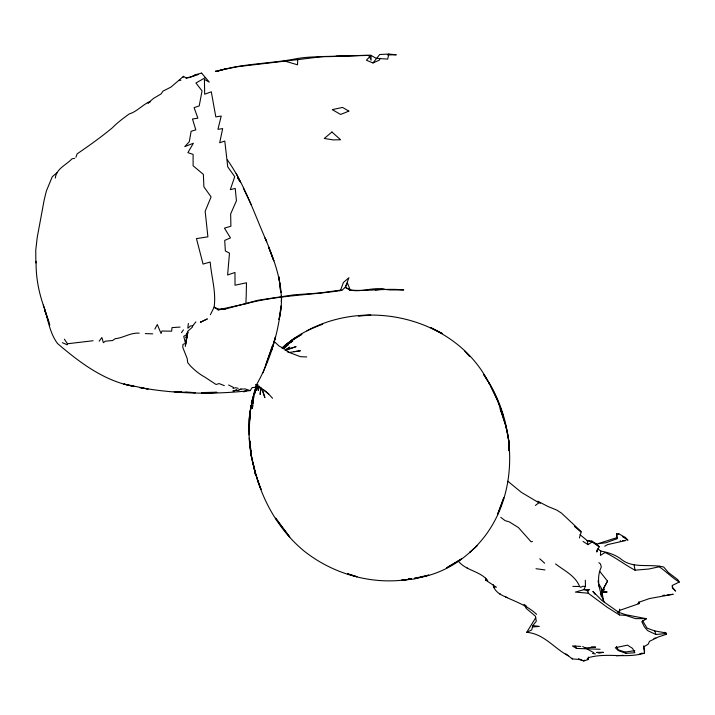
<?xml version="1.0" encoding="UTF-8"?>
<svg xmlns="http://www.w3.org/2000/svg" width="715" height="715" viewBox="0 0 715 715"><rect width="100%" height="100%" fill="white"/><g stroke="black" fill="none" stroke-linecap="round" stroke-linejoin="round"><path stroke-width="1.07" d="M227.397 159.919C244.843 184.622 254.513 214.214 266.695 241.733L265.086 237.988C275.758 263.433 286.286 291.702 279.011 319.551L281.12 305.94C278.162 334.441 269.501 362.675 254.996 387.414L252.207 387.53L250.17 390.605C213.597 394.653 175.97 394.081 139.684 387.521L143.876 388.281M596.811 550.05L596.775 552.025L599.179 546.769L596.096 543.722L591.859 541.085L587.185 540.611L579.963 534.632M281.308 297.601L281.37 295.518M205.419 77.604L195.928 83.003L202.05 90.877L199.208 105.918L194.114 107.625L197.867 118.181L192.478 119.003L195.812 129.862L191.137 131.274L189.278 141.767L184.747 146.638L193.39 143.223L187.875 152.644L193.113 154.395L193.104 165.764L203.373 174.397L203.891 186.847L211.095 196.893L205.16 211.256L207.904 236.844L196.455 238.595L203.051 264.067L210.192 262.048C211.408 277.054 216.323 292.113 214.107 307.2L218.075 309.836L245.889 303.741L246.246 294.643L246.487 282.774L235.02 285.222L234.976 272.469L227.611 274.989L229.488 253.128L225.35 250.974L224.716 240.401L230.462 237.898L224.447 228.148L230.909 226.235L230.641 213.973L236.433 200.79L235.235 188.438L230.302 189.654L234.734 176.685L227.736 166.836L224.787 141.052L219.693 142.768L222.66 128.611L217.95 129.326L221.203 116.062L215.814 116.885L211.291 91.806L204.66 94.219L204.419 79.392L209.272 82.127L201.612 73.082L195.633 74.7L190.136 77.408L186.168 78.024L183.469 76.362L170.948 87.105L163.02 91.109L161.009 93.987L153.528 98.384L148.014 103.157L150.49 101.593M387.387 54.903L396.298 54.805L388.88 54.063L387.673 59.113L376.144 58.29L370.978 55.359L323.01 56.53L297.726 59.649L297.503 64.788L284.972 61.115L237.13 66.736L215.349 71.223L216.484 71.509L225.886 68.685M595.273 594.54L592.869 591.394L601.958 600.529L618.672 612.29L625.723 614.721L646.119 618.645L635.501 618.618L625.759 615.409L619.467 614.954L607.106 607.223L588.213 593.2L575.387 592.091L583.851 589.669L585.469 586.398L585.317 580.169M597.615 548.655L600.672 551.015L600.421 555.457L604.944 552.472C615.606 557.36 624.66 564.734 635.018 570.177L648.961 569.006L659.176 566.772C666.219 571.473 671.948 577.684 679.25 582.073L672.225 585.478L672.413 588.043L675.612 591.091L672.645 587.551L672.386 585.478M281.37 301.766L281.621 297.592M565.833 653.859L572.313 658.935L578.596 659.391L583.86 660.937L587.909 659.632L588.543 657.648C606.785 652.348 626.081 658.756 644.421 653.161L644.59 650.784L643.661 646.941L648.228 644.144L649.443 641.364L658.318 636.967L666.308 634.348L666.255 632.963L654.806 630.952L647.084 628.136L642.553 620.808M619.673 609.126L619.396 611.799L617.59 612.299M260.85 387.977L260.135 394.501L260.895 388.129M252.726 405.423L252.377 408.488L253.78 396.217L252.967 403.376M188.358 323.466L187.795 328.212L190.512 325.924L192.755 325.808L195.892 321.839M187.259 335.237L185.972 342.851L187.276 333.244L185.346 346.221L187.428 333.253M617.188 537.564L597.525 543.82L605.882 542.774L616.991 538.752L616.518 533.917L618.806 533.801L625.062 537.323L627.94 540.174L622.372 536.545M588.338 657.103L587.909 659.632L587.194 659.042M258.982 386.824L258.321 390.462L259.223 386.154M257.82 384.831L256.542 390.372L257.811 385.546M579.382 537.993L581.304 531.656L561.454 513.093L556.708 510.054L547.851 506.452L537.805 501.17M187.16 333.119L185.954 337.909L188.26 332.162M64.35 339.142L67.469 343.763L67.183 344.755L62.366 342.708M254.915 392.043C244.217 423.593 248.874 458.941 261.029 489.4L257.82 480.82M256.783 384.768L251.385 403.153L254.933 389.791L257.096 385.331M55.305 178.062C56.396 168.481 66.2 165.102 72.001 158.784L74.619 158.373M265.766 365.007L272.585 345.595L262.995 372.837M201.442 73.582L201.612 73.082M192.755 325.808L192.237 327.3L187.705 331.277L186.928 334.441L183.746 336.345L185.471 343.352L182.942 344.451L182.799 347.517L187.205 358.564L187.705 362.711L190.923 366.446A229.318 74.047 81.4 0 0 204.419 376.85L216.064 384.491L219.121 383.58L224.322 385.626M257.722 384.768L254.236 394.734L257.623 384.679M257.078 385.403L254.62 392.267L255.764 389.246M75.906 157.282L77.166 153.814C89.259 145.574 101.173 137.074 112.487 127.69C117.492 122.497 123.4 118.216 129.201 113.953C137.396 111.522 142.651 104.408 150.311 101.45M524.881 605.444L526.106 608.304L535.49 616.25L536.277 621.29L532.764 625.562L531.746 629.915L526.732 632.319C543.99 633.705 554.143 648.335 568.291 655.798M225.699 308.907L218.924 309.238L218.075 309.836L225.699 308.907L257.766 300.309L293.785 294.857L319.82 293.016L340.572 290.12L343.432 282.488L348.947 277.706L345.3 287.323L341.761 290.406C309.881 295.224 277.25 295.295 245.889 303.741M380.157 58.398L379.316 60.149L372.971 62.956L366.402 60.23L370.218 56.163M185.471 343.352L186.195 341.868M210.371 314.734L214.107 307.2L218.924 309.238M345.3 287.323L350.261 290.067L345.3 287.323L347.472 283.06L350.261 290.067C368.073 291.479 385.966 288.074 403.716 289.941L389.872 289.924L382.454 289.182L375.348 290.013M154.851 329.106L157.291 324.538L161.063 333.512L161.912 331.036L171.627 331.179L172.002 327.613L180.073 327.077M601.985 594.96L601.807 591.734L607.518 581.116L599.706 571.348M603.049 589.249L607.518 581.116M535.723 617.706L526.732 632.319M603.371 591.135L604.622 589.044M601.538 593.879L602.763 592.047M181.458 332.698L183.424 329.821M372.971 62.956L379.71 54.51L388.88 54.063M99.162 341.198L101.879 337.525L103.38 342.655L105.454 341.162L112.595 340.528L115.088 338.731C123.445 337.909 130.416 332.538 139.237 333.145M477.388 545.625L469.505 552.597C517.866 510.528 520.654 433.764 488.068 381.167M584.504 660.142L583.86 660.937L578.569 658.703M281.88 348.205L286.715 343.727L301.918 334.245L290.817 341.037L294.875 338.141L289.816 341.949M282.774 347.651L285.857 344.827L282.639 347.758M470.425 551.801C455.017 565.914 435.319 575.772 414.432 578.328M283.712 348.643L288.36 344.505L283.328 348.804M57.048 172.708L52.293 176.694L46.35 191.066L44.178 199.968L37.216 237.478L35.75 250.25L35.848 262.995M282.666 347.874L285.875 345.22L282.568 347.874M287.895 343.558C297.833 334.486 310.212 328.9 322.671 324.235M587.873 590.93L589.589 589.535L583.851 589.669L587.873 590.93L588.213 593.2M293.311 339.142L294.419 338.249L285.598 345.122L288.127 343.218M535.41 505.433L538.413 503.146L538.377 502.457L521.405 492.376L507.882 481.284M285.231 350.279L289.843 347.168L285.303 349.876M583.029 541.434L588.034 544.66L592.136 541.97L599.179 546.769L596.096 543.722M604.747 546.242L607.491 544.642L625.902 540.477L622.559 540.558M195.633 74.7L192.827 76.299L186.168 78.024M250.17 390.605L245.2 388.951L241.027 389.076L237.997 390.685L235.932 389.809M245.531 390.873L243.627 391.829L246.595 390.73M616.991 538.752L616.795 534.802L618.806 533.801M306.941 330.759C368.073 297.851 453.81 317.764 487.532 380.317M639.237 654.18L642.177 653.036M285.294 350.359L296.082 346.641L287.823 349.26M193.783 75.996L198.564 74.485M216.484 71.509C242.349 63.269 270.047 63.957 296.502 58.675C313.045 55.725 329.776 57.361 346.346 55.797M532.461 541.443L531.138 541.845L518.447 527.581L509.339 521.905L505.103 520.645L500.777 517.311M428.678 575.155L414.343 578.328M428.723 575.137L414.128 579.025L401.866 580.187L406.022 579.561M236.96 390.041L232.893 391.007L234.824 390.703M238.989 389.559L241.027 389.076M179.027 80.536L180.886 80.25M653.876 638.361L655.789 638.066M182.879 77.148L183.558 77.05L183.469 76.362M288.887 352.504L300.389 350.761L294.106 351.691M408.31 579.257L411.366 578.793M616.375 646.387L618.225 649.855L625.241 652.089L634.759 650.65M616.285 655.798L623.257 655.306M408.104 579.257L411.223 578.793M406.272 579.561L401.866 580.187L410.678 579.052C373.15 585.531 333.351 574.449 303.705 550.729C280.235 531.191 263.906 503.7 255.863 474.313M284.972 61.115L297.726 59.649M662.868 595.407L664.941 595.184M667.015 594.952L673.217 594.272L649.461 598.562L638.781 602.289L639.004 603.666L619.851 610.306L619.396 611.799L618.69 611.209M644.501 618.859L646.369 618.841L641.811 621.639L644.403 626.867L647.629 630.603L655.896 634.509L665.29 633.562L666.308 634.348M67.469 343.763L93.093 340.742M532.827 626.948L539.342 626.412L532.764 625.562M585.201 647.987L595.595 647.129L591.314 646.923M625.982 653.367L634.849 652.724L632.534 648.389L627.529 645.153L615.311 647.701L618.252 650.552L625.982 653.367L625.241 652.089M601.869 592.279L607.151 591.993L602.817 591.957M205.017 392.508L216.654 392.365M205.044 392.544L216.868 392.383M195.249 392.642L183.174 392.195M572.849 586.372L579.615 586.523L580.634 587.31L582.752 586.309L585.469 586.398M185.328 392.178L195.222 392.598M145.297 333.61L152.733 333.86M193.139 392.535L195.231 392.606M679.25 582.073L677.811 579.704L668.284 572.447L663.708 567.04C649.729 563.5 632.668 569.069 620.897 558.996C615.159 554.581 607.714 552.364 600.672 551.015M600.064 649.274L576.513 648.433L572.474 645.985L580.705 646.405M306.726 356.955L300.47 356.696L287.153 351.664M181.985 392.017L174.174 391.659L182.173 392.142M535.991 568.702L544.964 569.935M349.072 289.772C361.263 293.007 373.355 286.456 385.197 289.459M336.291 56.154C347.785 56.583 359.359 54.992 370.978 55.359L371.13 60.194L368.886 55.663M493.368 584.781L493.484 586.756L496.38 587.23L485.762 580.178L485.682 578.104M592.547 653.474L595.443 653.948M145.976 388.665L148.077 389.049L123.856 384.053L134.197 386.466C104.569 381.354 79.812 362.612 57.531 343.531C49.255 332.484 47.851 317.826 43.302 305.064C38.476 290.969 35.795 276.249 36.108 261.315M485.762 580.178L487.719 580.562C479.988 570.838 466.046 570.838 458.324 561.123M238.167 388.308L235.628 387.736L233.054 388.343L233.34 387.351L228.568 385.01M340.572 290.12L341.761 290.406M637.869 603.38L639.004 603.666L638.852 601.941M538.377 502.457L540.388 503.333M493.484 586.756C496.031 592.646 501.867 595.667 507.641 597.606M505.657 597.061C516.516 601.95 527.759 605.98 536.625 614.364M582.761 646.512L593.915 652.768M598.839 562.687L600.421 563.867L601.315 567.022C595.836 578.265 599.483 591.278 604.22 602.128M580.83 531.951L574.377 526.356M523.988 604.318L526.615 606.32M288.931 352.316L284.356 348.786L279.118 346.051L274.757 342.02M555.573 563.938C564.198 570.65 575.432 575.754 579.615 586.523M255.577 384.527L259.036 387.19M260.18 387.173L268.625 393.956L272.549 398.282M263.915 390.033L268.625 393.956M539.789 558.79L544.651 563.214M464.634 350.958L469.648 356.463M625.062 537.323L626.867 539.387M286.813 533.435L289.727 536.974L275.615 518.169L286.813 533.435L284.677 530.78M259.572 386.994L262.208 390.336L264.89 397.638L263.004 391.337M237.657 177.535L240.186 181.789L236.245 173.307M237.568 177.543L240.186 181.789M664.557 632.275L665.29 633.562M599.501 585.031L601.333 588.284L603.558 601.163M487.675 380.97L483.742 374.571C492.671 387.074 498.275 401.642 503.315 416.067L497.819 401.079L490.213 385.582M488.694 382.793L489.712 384.616M575.146 645.967L576.513 648.433M243.413 188.295L251.063 204.365M268.536 246.979L273.818 260.868L268.465 246.845M43.302 305.064L49.844 325.057M600.314 593.227L601.521 596.775M48.817 321.982L44.643 309.702L45.546 312.857M616.518 533.917L616.795 534.802M644.421 653.161L643.768 645.77M591.859 541.085L592.136 541.97L587.185 540.611L588.034 544.66M249.437 439.09C250.214 454.937 254.191 470.345 259.456 485.262M654.806 630.952L655.896 634.509M618.672 612.29L619.467 614.954M249.329 438.161L251.555 457.323L250.894 453.971L255.541 473.312M254.352 469.272L255.273 474.215L253.369 464.035M598.062 580.786L598.437 582.859M598.812 584.933L599.188 587.006M508.606 439.859L505.55 424.951L500.107 408.578C504.844 422.154 509.786 436.356 509.071 450.933L508.606 439.859L509.044 442.335M634.107 564.752L635.018 570.177M250.536 448.966L249.66 440.932L250.661 448.493M250.849 451.004L251.322 454.07M601.333 588.284L601.807 591.734M250.938 450.647L251.367 453.891M279.69 283.471L280.781 292.56L278.921 276.848L279.815 284.463M249.66 440.932L250.786 450.709M659.15 566.083L659.176 566.772M620.325 540.611L620.352 541.309M572.277 658.238L572.313 658.935M499.955 593.539L499.982 594.228M467.324 567.933L467.36 568.622M249.195 434.961L249.026 419.187L250.616 408.202L249.276 427.445M249.785 417.104L249.526 420.67L250.956 405.334L249.785 417.104M275.427 337.078L271.503 350.448L275.427 337.078M503.735 498.015L497.631 514.264L503.735 498.015M331.948 132.007L324.279 138.478L333.342 139.908L340.59 139.765L331.948 132.007M286.054 345.113L284.945 346.015L292.658 341.127L286.054 345.113M200.826 322.009L200.406 322.304L207.368 318.899L200.826 322.009M461.443 558.969L446.473 567.951L461.443 558.969M348.831 111.138L340.653 114.454L332.269 109.654L342.548 107.42L348.831 111.138M603.201 652.321L599.268 653.135L596.632 652.357L603.201 652.321M360.726 315.601L358.519 315.914L370.79 315.244L360.726 315.601M216.475 392.472L201.487 393.071L216.493 392.464M205.67 392.955L203.578 392.884L205.67 392.955M356.848 576.701L347.83 573.886L356.848 576.701M442.031 333.396L430.761 327.631L442.031 333.396"/></g></svg>
